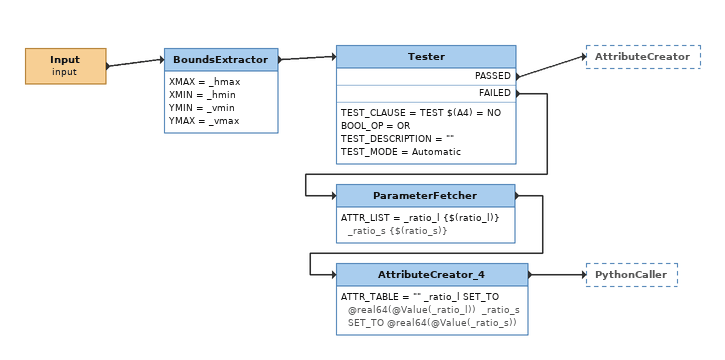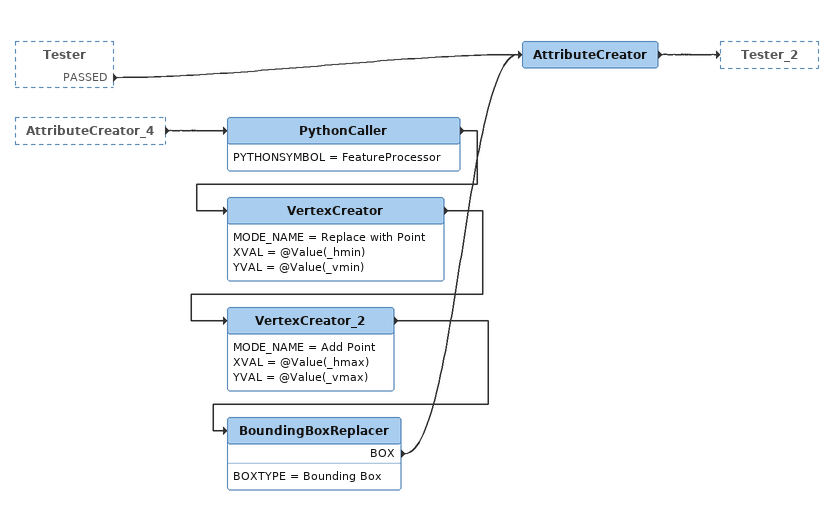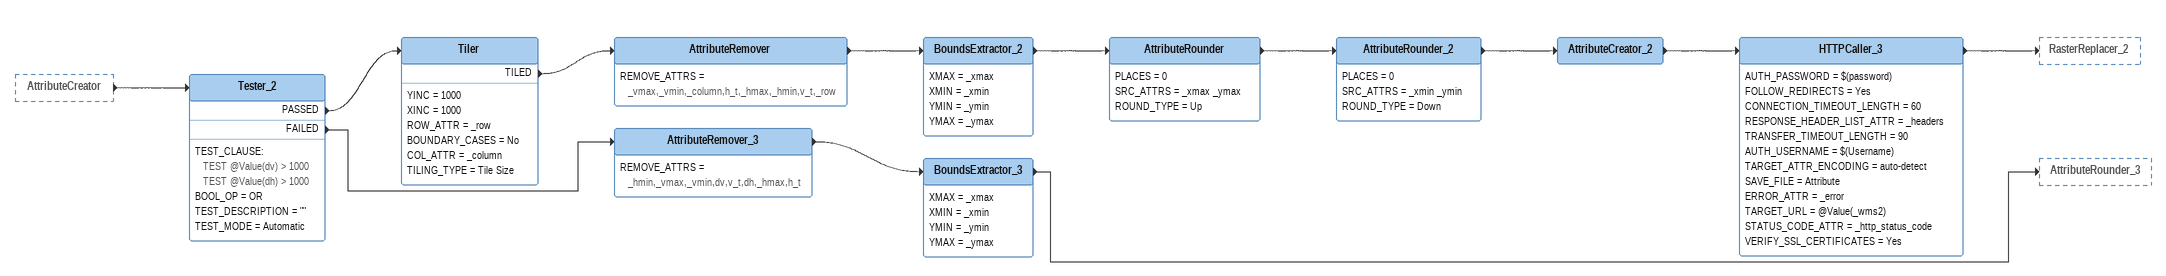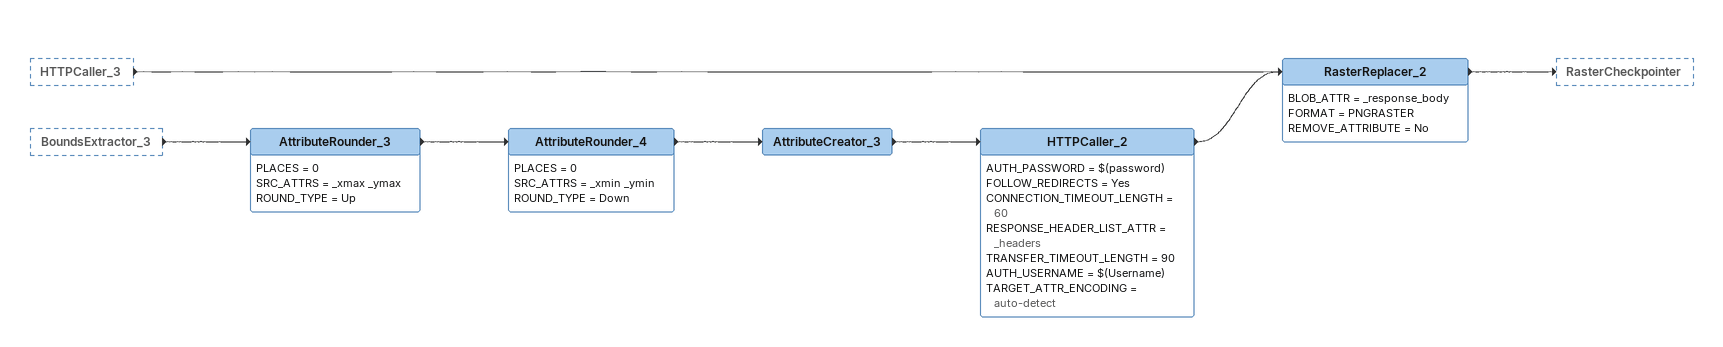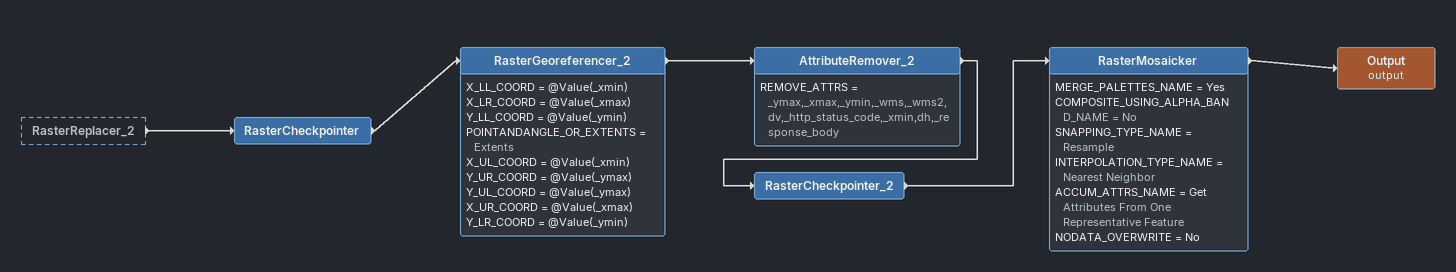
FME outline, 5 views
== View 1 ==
Input (input)
    -> BoundsExtractor
BoundsExtractor
    XMAX = _hmax
    XMIN = _hmin
    YMIN = _vmin
    YMAX = _vmax
    -> Tester
Tester
    TEST_CLAUSE = TEST $(A4) = NO
    BOOL_OP = OR
    TEST_DESCRIPTION = ""
    TEST_MODE = Automatic
    PASSED -> AttributeCreator
    FAILED -> ParameterFetcher
ParameterFetcher
    ATTR_LIST = _ratio_l {$(ratio_l)} _ratio_s {$(ratio_s)}
    -> AttributeCreator_4
AttributeCreator_4
    ATTR_TABLE = "" _ratio_l SET_TO @real64(@Value(_ratio_l))  _ratio_s SET_TO @real64(@Value(_ratio_s))
    -> PythonCaller

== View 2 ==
Tester [outside]
    PASSED -> AttributeCreator
AttributeCreator_4 [outside]
    -> PythonCaller
PythonCaller
    PYTHONSYMBOL = FeatureProcessor
    -> VertexCreator
VertexCreator
    MODE_NAME = Replace with Point
    XVAL = @Value(_hmin)
    YVAL = @Value(_vmin)
    -> VertexCreator_2
VertexCreator_2
    MODE_NAME = Add Point
    XVAL = @Value(_hmax)
    YVAL = @Value(_vmax)
    -> BoundingBoxReplacer
BoundingBoxReplacer
    BOXTYPE = Bounding Box
    BOX -> AttributeCreator
AttributeCreator
    -> Tester_2

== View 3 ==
AttributeCreator [outside]
    -> Tester_2
Tester_2
    TEST_CLAUSE:
      TEST @Value(dv) > 1000
      TEST @Value(dh) > 1000
    BOOL_OP = OR
    TEST_DESCRIPTION = ""
    TEST_MODE = Automatic
    PASSED -> Tiler
    FAILED -> AttributeRemover_3
Tiler
    YINC = 1000
    XINC = 1000
    ROW_ATTR = _row
    BOUNDARY_CASES = No
    COL_ATTR = _column
    TILING_TYPE = Tile Size
    TILED -> AttributeRemover
AttributeRemover
    REMOVE_ATTRS = _vmax,_vmin,_column,h_t,_hmax,_hmin,v_t,_row
    -> BoundsExtractor_2
BoundsExtractor_2
    XMAX = _xmax
    XMIN = _xmin
    YMIN = _ymin
    YMAX = _ymax
    -> AttributeRounder
AttributeRounder
    PLACES = 0
    SRC_ATTRS = _xmax _ymax
    ROUND_TYPE = Up
    -> AttributeRounder_2
AttributeRounder_2
    PLACES = 0
    SRC_ATTRS = _xmin _ymin
    ROUND_TYPE = Down
    -> AttributeCreator_2
AttributeCreator_2
    -> HTTPCaller_3
HTTPCaller_3
    AUTH_PASSWORD = $(password)
    FOLLOW_REDIRECTS = Yes
    CONNECTION_TIMEOUT_LENGTH = 60
    RESPONSE_HEADER_LIST_ATTR = _headers
    TRANSFER_TIMEOUT_LENGTH = 90
    AUTH_USERNAME = $(Username)
    TARGET_ATTR_ENCODING = auto-detect
    SAVE_FILE = Attribute
    ERROR_ATTR = _error
    TARGET_URL = @Value(_wms2)
    STATUS_CODE_ATTR = _http_status_code
    VERIFY_SSL_CERTIFICATES = Yes
    -> RasterReplacer_2
AttributeRemover_3
    REMOVE_ATTRS = _hmin,_vmax,_vmin,dv,v_t,dh,_hmax,h_t
    -> BoundsExtractor_3
BoundsExtractor_3
    XMAX = _xmax
    XMIN = _xmin
    YMIN = _ymin
    YMAX = _ymax
    -> AttributeRounder_3

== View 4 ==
HTTPCaller_3 [outside]
    -> RasterReplacer_2
BoundsExtractor_3 [outside]
    -> AttributeRounder_3
AttributeRounder_3
    PLACES = 0
    SRC_ATTRS = _xmax _ymax
    ROUND_TYPE = Up
    -> AttributeRounder_4
AttributeRounder_4
    PLACES = 0
    SRC_ATTRS = _xmin _ymin
    ROUND_TYPE = Down
    -> AttributeCreator_3
AttributeCreator_3
    -> HTTPCaller_2
HTTPCaller_2
    AUTH_PASSWORD = $(password)
    FOLLOW_REDIRECTS = Yes
    CONNECTION_TIMEOUT_LENGTH = 60
    RESPONSE_HEADER_LIST_ATTR = _headers
    TRANSFER_TIMEOUT_LENGTH = 90
    AUTH_USERNAME = $(Username)
    TARGET_ATTR_ENCODING = auto-detect
    -> RasterReplacer_2
RasterReplacer_2
    BLOB_ATTR = _response_body
    FORMAT = PNGRASTER
    REMOVE_ATTRIBUTE = No
    -> RasterCheckpointer

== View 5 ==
RasterReplacer_2 [outside]
    -> RasterCheckpointer
RasterCheckpointer
    -> RasterGeoreferencer_2
RasterGeoreferencer_2
    X_LL_COORD = @Value(_xmin)
    X_LR_COORD = @Value(_xmax)
    Y_LL_COORD = @Value(_ymin)
    POINTANDANGLE_OR_EXTENTS = Extents
    X_UL_COORD = @Value(_xmin)
    Y_UR_COORD = @Value(_ymax)
    Y_UL_COORD = @Value(_ymax)
    X_UR_COORD = @Value(_xmax)
    Y_LR_COORD = @Value(_ymin)
    -> AttributeRemover_2
AttributeRemover_2
    REMOVE_ATTRS = _ymax,_xmax,_ymin,_wms,_wms2,dv,_http_status_code,_xmin,dh,_response_body
    -> RasterCheckpointer_2
RasterCheckpointer_2
    -> RasterMosaicker
RasterMosaicker
    MERGE_PALETTES_NAME = Yes
    COMPOSITE_USING_ALPHA_BAND_NAME = No
    SNAPPING_TYPE_NAME = Resample
    INTERPOLATION_TYPE_NAME = Nearest Neighbor
    ACCUM_ATTRS_NAME = Get Attributes From One Representative Feature
    NODATA_OVERWRITE = No
    -> Output (output)
Output (output)
